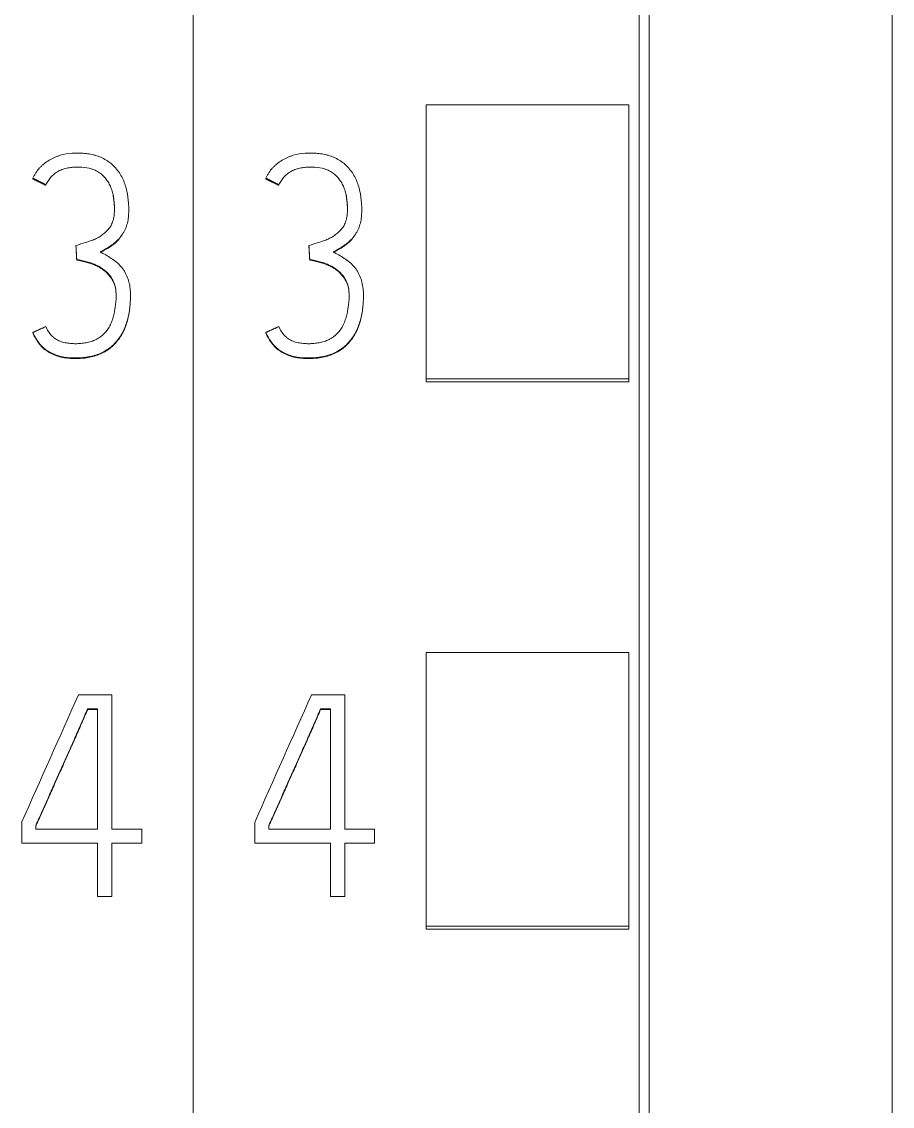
# Model space of a CAD drawing. Header units: millimetres. Extents: x 1359 to 3577, y 1336 to 3557.
# Drawn here: x 2609.48 to 2618.07, y 3011.56 to 3022.26 of the extents above; entities that cross this region are included whole.
import ezdxf

# ---------------------------------------------------------------- set-up
doc = ezdxf.new("R2010")
doc.units = ezdxf.units.MM
doc.layers.add('000-PI-Oprema', color=30, linetype='Continuous', lineweight=5)

msp = doc.modelspace()

# ---------------------------------------------------------------- linework, layer by layer
at = {"layer": '000-PI-Oprema', "color": 0, "linetype": 'ByBlock', "lineweight": 0}
for p, q in [((2611.171, 3041.237), (2611.171, 2927.819)), ((2611.171, 3041.237), (2611.171, 2927.819)), ((2615.571, 3038.956), (2615.571, 2930.141)), ((2613.471, 3018.734), (2613.471, 3021.437)), ((2615.471, 3021.437), (2613.471, 3021.437)), ((2615.471, 3018.734), (2615.471, 3021.437)), ((2609.587, 3020.714), (2609.587, 3020.707)), ((2611.887, 3020.714), (2611.887, 3020.707)), ((2609.715, 3020.65), (2609.715, 3020.644)), ((2612.015, 3020.65), (2612.015, 3020.644)), ((2610.533, 3020.396), (2610.533, 3020.402)), ((2612.833, 3020.396), (2612.833, 3020.402)), ((2610.012, 3020.051), (2610.012, 3020.045)), ((2612.312, 3020.051), (2612.312, 3020.045)), ((2610.02, 3019.913), (2610.02, 3019.906)), ((2612.32, 3019.913), (2612.32, 3019.906)), ((2610.55, 3019.546), (2610.55, 3019.552)), ((2612.85, 3019.546), (2612.85, 3019.552)), ((2609.587, 3019.192), (2609.587, 3019.185)), ((2611.887, 3019.192), (2611.887, 3019.185)), ((2613.471, 3018.705), (2613.471, 3018.734)), ((2615.471, 3018.734), (2613.471, 3018.734)), ((2615.471, 3018.705), (2613.471, 3018.705)), ((2615.471, 3018.705), (2615.471, 3018.734)), ((2613.471, 3013.333), (2613.471, 3016.035)), ((2615.471, 3016.035), (2613.471, 3016.035)), ((2615.471, 3013.333), (2615.471, 3016.035)), ((2610.037, 3015.617), (2610.367, 3015.617)), ((2610.367, 3015.617), (2610.367, 3014.291)), ((2612.337, 3015.617), (2612.667, 3015.617)), ((2612.667, 3015.617), (2612.667, 3014.291)), ((2610.128, 3015.479), (2610.128, 3015.473)), ((2610.225, 3015.479), (2610.128, 3015.479)), ((2610.128, 3015.473), (2610.225, 3015.473)), ((2610.225, 3014.291), (2610.225, 3015.479)), ((2612.428, 3015.479), (2612.428, 3015.473)), ((2612.525, 3015.479), (2612.428, 3015.479)), ((2612.428, 3015.473), (2612.525, 3015.473)), ((2612.525, 3014.291), (2612.525, 3015.479)), ((2609.477, 3014.153), (2609.477, 3014.357)), ((2609.615, 3014.327), (2609.615, 3014.291)), ((2609.615, 3014.291), (2610.225, 3014.291)), ((2610.367, 3014.291), (2610.661, 3014.291)), ((2610.661, 3014.291), (2610.661, 3014.153)), ((2611.777, 3014.153), (2611.777, 3014.357)), ((2611.915, 3014.327), (2611.915, 3014.291)), ((2611.915, 3014.291), (2612.525, 3014.291)), ((2612.667, 3014.291), (2612.961, 3014.291)), ((2612.961, 3014.291), (2612.961, 3014.153)), ((2610.225, 3014.153), (2609.477, 3014.153)), ((2610.225, 3013.625), (2610.225, 3014.153)), ((2610.367, 3014.153), (2610.367, 3013.625)), ((2610.661, 3014.153), (2610.367, 3014.153)), ((2612.525, 3014.153), (2611.777, 3014.153)), ((2612.525, 3013.625), (2612.525, 3014.153)), ((2612.667, 3014.153), (2612.667, 3013.625)), ((2612.961, 3014.153), (2612.667, 3014.153)), ((2610.367, 3013.625), (2610.225, 3013.625)), ((2612.667, 3013.625), (2612.525, 3013.625)), ((2613.471, 3013.305), (2613.471, 3013.333)), ((2615.471, 3013.333), (2613.471, 3013.333)), ((2615.471, 3013.305), (2615.471, 3013.333)), ((2615.471, 3013.305), (2613.471, 3013.305))]:
    msp.add_line(p, q, dxfattribs=at)
at = {"layer": '000-PI-Oprema', "color": 18, "linetype": 'ByBlock', "lineweight": 0, "true_color": 0x000000}
for centre, major_axis, ratio, start_param, end_param in [((2595.112, 2917.202), (452.614, 1023.309), 0.023466, 1.484858, 1.486095), ((2598.318, 2923.249), (438.421, 990.891), 0.022739, 1.487509, 1.488786)]:
    msp.add_ellipse(centre, major_axis=major_axis, ratio=ratio, start_param=start_param, end_param=end_param, dxfattribs=at)
at = {"layer": '000-PI-Oprema', "color": 0, "linetype": 'ByBlock', "lineweight": 0}
for points, knots in [([(2615.671, 3039.142), (2615.671, 3036.098), (2615.671, 3026.528), (2615.671, 3012.358), (2615.671, 2997.792), (2615.671, 2983.582), (2615.671, 2969.287), (2615.671, 2953.801), (2615.671, 2941.161), (2615.671, 2933.196), (2615.671, 2929.856)], [0, 0, 0, 0, 0.083934, 0.263736, 0.389889, 0.484142, 0.653794, 0.78188, 0.908517, 1, 1, 1, 1]), ([(2618.071, 3036.077), (2618.071, 3034.053), (2618.071, 3025.504), (2618.071, 3012.358), (2618.071, 2997.792), (2618.071, 2983.582), (2618.071, 2969.287), (2618.071, 2953.801), (2618.071, 2941.043), (2618.071, 2932.161), (2618.071, 2927.904), (2618.071, 2927.106)], [0, 0, 0, 0, 0.055935, 0.236292, 0.362833, 0.457376, 0.627551, 0.756032, 0.883059, 0.978086, 1, 1, 1, 1]), ([(2610.25, 3019.987), (2610.268, 3019.996), (2610.286, 3020.006), (2610.321, 3020.025), (2610.338, 3020.036), (2610.363, 3020.052), (2610.371, 3020.058), (2610.387, 3020.07), (2610.394, 3020.076), (2610.409, 3020.089), (2610.417, 3020.096), (2610.431, 3020.11), (2610.438, 3020.118), (2610.458, 3020.141), (2610.469, 3020.157), (2610.485, 3020.183), (2610.49, 3020.192), (2610.498, 3020.21), (2610.503, 3020.22), (2610.514, 3020.248), (2610.519, 3020.267), (2610.528, 3020.306), (2610.53, 3020.326), (2610.533, 3020.367), (2610.533, 3020.387), (2610.533, 3020.427), (2610.533, 3020.447), (2610.529, 3020.507), (2610.523, 3020.546), (2610.51, 3020.605), (2610.505, 3020.625), (2610.493, 3020.663), (2610.478, 3020.701), (2610.46, 3020.736), (2610.438, 3020.771), (2610.427, 3020.788), (2610.401, 3020.819), (2610.381, 3020.84), (2610.358, 3020.86), (2610.342, 3020.872), (2610.333, 3020.878), (2610.291, 3020.907), (2610.255, 3020.924), (2610.206, 3020.939), (2610.196, 3020.942), (2610.177, 3020.947), (2610.147, 3020.953), (2610.097, 3020.96), (2610.057, 3020.962), (2610.017, 3020.962), (2609.996, 3020.962), (2609.936, 3020.958), (2609.897, 3020.951), (2609.848, 3020.937), (2609.839, 3020.934), (2609.82, 3020.927), (2609.81, 3020.924), (2609.782, 3020.911), (2609.746, 3020.892), (2609.713, 3020.869), (2609.69, 3020.85), (2609.682, 3020.843), (2609.667, 3020.829), (2609.66, 3020.822), (2609.64, 3020.8), (2609.628, 3020.784), (2609.611, 3020.759), (2609.606, 3020.75), (2609.596, 3020.732), (2609.592, 3020.723), (2609.587, 3020.714)], [0, 0, 0, 0, 0.03125, 0.03125, 0.0625, 0.0625, 0.078125, 0.078125, 0.09375, 0.09375, 0.109375, 0.109375, 0.125, 0.125, 0.15625, 0.15625, 0.171875, 0.171875, 0.1875, 0.1875, 0.21875, 0.21875, 0.25, 0.25, 0.28125, 0.28125, 0.3125, 0.3125, 0.375, 0.375, 0.40625, 0.40625, 0.4375, 0.46875, 0.46875, 0.5, 0.5, 0.53125, 0.546875, 0.546875, 0.5625, 0.5625, 0.625, 0.625, 0.640625, 0.640625, 0.65625, 0.6875, 0.71875, 0.71875, 0.75, 0.75, 0.8125, 0.8125, 0.828125, 0.828125, 0.84375, 0.84375, 0.875, 0.90625, 0.90625, 0.921875, 0.921875, 0.9375, 0.9375, 0.96875, 0.96875, 0.984375, 0.984375, 1, 1, 1, 1]), ([(2612.55, 3019.987), (2612.568, 3019.996), (2612.586, 3020.006), (2612.621, 3020.025), (2612.638, 3020.036), (2612.663, 3020.052), (2612.671, 3020.058), (2612.687, 3020.07), (2612.694, 3020.076), (2612.709, 3020.089), (2612.717, 3020.096), (2612.731, 3020.11), (2612.738, 3020.118), (2612.758, 3020.141), (2612.769, 3020.157), (2612.785, 3020.183), (2612.79, 3020.192), (2612.798, 3020.21), (2612.803, 3020.22), (2612.814, 3020.248), (2612.819, 3020.267), (2612.828, 3020.306), (2612.83, 3020.326), (2612.833, 3020.367), (2612.833, 3020.387), (2612.833, 3020.427), (2612.833, 3020.447), (2612.829, 3020.507), (2612.823, 3020.546), (2612.81, 3020.605), (2612.805, 3020.625), (2612.793, 3020.663), (2612.778, 3020.701), (2612.76, 3020.736), (2612.738, 3020.771), (2612.727, 3020.788), (2612.701, 3020.819), (2612.681, 3020.84), (2612.658, 3020.86), (2612.642, 3020.872), (2612.633, 3020.878), (2612.591, 3020.907), (2612.555, 3020.924), (2612.506, 3020.939), (2612.496, 3020.942), (2612.477, 3020.947), (2612.447, 3020.953), (2612.397, 3020.96), (2612.357, 3020.962), (2612.317, 3020.962), (2612.296, 3020.962), (2612.236, 3020.958), (2612.197, 3020.951), (2612.148, 3020.937), (2612.139, 3020.934), (2612.12, 3020.927), (2612.11, 3020.924), (2612.082, 3020.911), (2612.046, 3020.892), (2612.013, 3020.869), (2611.99, 3020.85), (2611.982, 3020.843), (2611.967, 3020.829), (2611.96, 3020.822), (2611.94, 3020.8), (2611.928, 3020.784), (2611.911, 3020.759), (2611.906, 3020.75), (2611.896, 3020.732), (2611.892, 3020.723), (2611.887, 3020.714)], [0, 0, 0, 0, 0.03125, 0.03125, 0.0625, 0.0625, 0.078125, 0.078125, 0.09375, 0.09375, 0.109375, 0.109375, 0.125, 0.125, 0.15625, 0.15625, 0.171875, 0.171875, 0.1875, 0.1875, 0.21875, 0.21875, 0.25, 0.25, 0.28125, 0.28125, 0.3125, 0.3125, 0.375, 0.375, 0.40625, 0.40625, 0.4375, 0.46875, 0.46875, 0.5, 0.5, 0.53125, 0.546875, 0.546875, 0.5625, 0.5625, 0.625, 0.625, 0.640625, 0.640625, 0.65625, 0.6875, 0.71875, 0.71875, 0.75, 0.75, 0.8125, 0.8125, 0.828125, 0.828125, 0.84375, 0.84375, 0.875, 0.90625, 0.90625, 0.921875, 0.921875, 0.9375, 0.9375, 0.96875, 0.96875, 0.984375, 0.984375, 1, 1, 1, 1]), ([(2609.715, 3020.65), (2609.723, 3020.665), (2609.731, 3020.679), (2609.749, 3020.706), (2609.759, 3020.719), (2609.777, 3020.737), (2609.783, 3020.742), (2609.795, 3020.753), (2609.802, 3020.758), (2609.815, 3020.768), (2609.822, 3020.773), (2609.836, 3020.781), (2609.843, 3020.785), (2609.866, 3020.796), (2609.881, 3020.802), (2609.913, 3020.811), (2609.929, 3020.815), (2609.962, 3020.82), (2609.978, 3020.822), (2610.012, 3020.824), (2610.028, 3020.824), (2610.078, 3020.823), (2610.111, 3020.82), (2610.151, 3020.81), (2610.159, 3020.808), (2610.175, 3020.803), (2610.183, 3020.8), (2610.206, 3020.791), (2610.221, 3020.784), (2610.242, 3020.77), (2610.249, 3020.765), (2610.262, 3020.755), (2610.268, 3020.75), (2610.286, 3020.733), (2610.297, 3020.721), (2610.313, 3020.701), (2610.317, 3020.694), (2610.327, 3020.681), (2610.34, 3020.66), (2610.351, 3020.638), (2610.363, 3020.607), (2610.368, 3020.591), (2610.377, 3020.559), (2610.381, 3020.543), (2610.389, 3020.495), (2610.391, 3020.462), (2610.392, 3020.412), (2610.392, 3020.396), (2610.391, 3020.363), (2610.389, 3020.347), (2610.385, 3020.322), (2610.384, 3020.314), (2610.379, 3020.298), (2610.377, 3020.29), (2610.368, 3020.267), (2610.361, 3020.252), (2610.348, 3020.231), (2610.343, 3020.224), (2610.333, 3020.211), (2610.327, 3020.205), (2610.316, 3020.193), (2610.311, 3020.187), (2610.299, 3020.175), (2610.292, 3020.17), (2610.273, 3020.154), (2610.259, 3020.145), (2610.231, 3020.128), (2610.216, 3020.12), (2610.186, 3020.107), (2610.171, 3020.101), (2610.139, 3020.09), (2610.123, 3020.085), (2610.076, 3020.07), (2610.044, 3020.06), (2610.012, 3020.051)], [0, 0, 0, 0, 0.03125, 0.03125, 0.0625, 0.0625, 0.078125, 0.078125, 0.09375, 0.09375, 0.109375, 0.109375, 0.125, 0.125, 0.15625, 0.15625, 0.1875, 0.1875, 0.21875, 0.21875, 0.25, 0.25, 0.3125, 0.3125, 0.328125, 0.328125, 0.34375, 0.34375, 0.375, 0.375, 0.390625, 0.390625, 0.40625, 0.40625, 0.4375, 0.4375, 0.453125, 0.453125, 0.46875, 0.5, 0.5, 0.53125, 0.53125, 0.5625, 0.5625, 0.625, 0.625, 0.65625, 0.65625, 0.6875, 0.6875, 0.703125, 0.703125, 0.71875, 0.71875, 0.75, 0.75, 0.765625, 0.765625, 0.78125, 0.78125, 0.796875, 0.796875, 0.8125, 0.8125, 0.84375, 0.84375, 0.875, 0.875, 0.90625, 0.90625, 0.9375, 0.9375, 1, 1, 1, 1]), ([(2612.015, 3020.65), (2612.023, 3020.665), (2612.031, 3020.679), (2612.049, 3020.706), (2612.059, 3020.719), (2612.077, 3020.737), (2612.083, 3020.742), (2612.095, 3020.753), (2612.102, 3020.758), (2612.115, 3020.768), (2612.122, 3020.773), (2612.136, 3020.781), (2612.143, 3020.785), (2612.166, 3020.796), (2612.181, 3020.802), (2612.213, 3020.811), (2612.229, 3020.815), (2612.262, 3020.82), (2612.278, 3020.822), (2612.312, 3020.824), (2612.328, 3020.824), (2612.378, 3020.823), (2612.411, 3020.82), (2612.451, 3020.81), (2612.459, 3020.808), (2612.475, 3020.803), (2612.483, 3020.8), (2612.506, 3020.791), (2612.521, 3020.784), (2612.542, 3020.77), (2612.549, 3020.765), (2612.562, 3020.755), (2612.568, 3020.75), (2612.586, 3020.733), (2612.597, 3020.721), (2612.613, 3020.701), (2612.617, 3020.694), (2612.627, 3020.681), (2612.64, 3020.66), (2612.651, 3020.638), (2612.663, 3020.607), (2612.668, 3020.591), (2612.677, 3020.559), (2612.681, 3020.543), (2612.689, 3020.495), (2612.691, 3020.462), (2612.692, 3020.412), (2612.692, 3020.396), (2612.691, 3020.363), (2612.689, 3020.347), (2612.685, 3020.322), (2612.684, 3020.314), (2612.679, 3020.298), (2612.677, 3020.29), (2612.668, 3020.267), (2612.661, 3020.252), (2612.648, 3020.231), (2612.643, 3020.224), (2612.633, 3020.211), (2612.627, 3020.205), (2612.616, 3020.193), (2612.611, 3020.187), (2612.599, 3020.175), (2612.592, 3020.17), (2612.573, 3020.154), (2612.559, 3020.145), (2612.531, 3020.128), (2612.516, 3020.12), (2612.486, 3020.107), (2612.471, 3020.101), (2612.439, 3020.09), (2612.423, 3020.085), (2612.376, 3020.07), (2612.344, 3020.06), (2612.312, 3020.051)], [0, 0, 0, 0, 0.03125, 0.03125, 0.0625, 0.0625, 0.078125, 0.078125, 0.09375, 0.09375, 0.109375, 0.109375, 0.125, 0.125, 0.15625, 0.15625, 0.1875, 0.1875, 0.21875, 0.21875, 0.25, 0.25, 0.3125, 0.3125, 0.328125, 0.328125, 0.34375, 0.34375, 0.375, 0.375, 0.390625, 0.390625, 0.40625, 0.40625, 0.4375, 0.4375, 0.453125, 0.453125, 0.46875, 0.5, 0.5, 0.53125, 0.53125, 0.5625, 0.5625, 0.625, 0.625, 0.65625, 0.65625, 0.6875, 0.6875, 0.703125, 0.703125, 0.71875, 0.71875, 0.75, 0.75, 0.765625, 0.765625, 0.78125, 0.78125, 0.796875, 0.796875, 0.8125, 0.8125, 0.84375, 0.84375, 0.875, 0.875, 0.90625, 0.90625, 0.9375, 0.9375, 1, 1, 1, 1]), ([(2610.392, 3020.407), (2610.392, 3020.411), (2610.392, 3020.416), (2610.392, 3020.453), (2610.389, 3020.485), (2610.382, 3020.528), (2610.38, 3020.539), (2610.378, 3020.55)], [0, 0, 0, 0, 0.087818, 0.087818, 0.771228, 0.771228, 1, 1, 1, 1]), ([(2612.692, 3020.407), (2612.692, 3020.411), (2612.692, 3020.416), (2612.692, 3020.453), (2612.689, 3020.485), (2612.682, 3020.528), (2612.68, 3020.539), (2612.678, 3020.55)], [0, 0, 0, 0, 0.087818, 0.087818, 0.771228, 0.771228, 1, 1, 1, 1]), ([(2610.439, 3020.113), (2610.428, 3020.101), (2610.416, 3020.089), (2610.396, 3020.071), (2610.388, 3020.065), (2610.372, 3020.052), (2610.364, 3020.046), (2610.338, 3020.03), (2610.321, 3020.02), (2610.286, 3020), (2610.269, 3019.99), (2610.25, 3019.981)], [0, 0, 0, 0, 0.218648, 0.218648, 0.348874, 0.348874, 0.479099, 0.479099, 0.739549, 0.739549, 1, 1, 1, 1]), ([(2612.739, 3020.113), (2612.728, 3020.101), (2612.716, 3020.089), (2612.696, 3020.071), (2612.688, 3020.065), (2612.672, 3020.052), (2612.664, 3020.046), (2612.638, 3020.03), (2612.621, 3020.02), (2612.586, 3020), (2612.569, 3019.99), (2612.55, 3019.981)], [0, 0, 0, 0, 0.218648, 0.218648, 0.348874, 0.348874, 0.479099, 0.479099, 0.739549, 0.739549, 1, 1, 1, 1]), ([(2609.587, 3019.192), (2609.596, 3019.172), (2609.606, 3019.154), (2609.627, 3019.117), (2609.638, 3019.1), (2609.658, 3019.075), (2609.665, 3019.067), (2609.679, 3019.052), (2609.687, 3019.045), (2609.711, 3019.024), (2609.728, 3019.012), (2609.756, 3018.996), (2609.765, 3018.991), (2609.784, 3018.982), (2609.794, 3018.978), (2609.823, 3018.967), (2609.843, 3018.96), (2609.884, 3018.95), (2609.905, 3018.947), (2609.947, 3018.942), (2609.968, 3018.941), (2610.01, 3018.94), (2610.031, 3018.94), (2610.072, 3018.943), (2610.093, 3018.945), (2610.125, 3018.949), (2610.135, 3018.951), (2610.156, 3018.955), (2610.166, 3018.957), (2610.197, 3018.965), (2610.217, 3018.972), (2610.246, 3018.983), (2610.256, 3018.987), (2610.275, 3018.996), (2610.284, 3019.001), (2610.312, 3019.016), (2610.329, 3019.028), (2610.363, 3019.053), (2610.378, 3019.067), (2610.408, 3019.097), (2610.421, 3019.113), (2610.446, 3019.147), (2610.458, 3019.165), (2610.473, 3019.192), (2610.478, 3019.202), (2610.487, 3019.221), (2610.491, 3019.23), (2610.511, 3019.279), (2610.523, 3019.319), (2610.535, 3019.38), (2610.539, 3019.401), (2610.544, 3019.442), (2610.546, 3019.463), (2610.549, 3019.505), (2610.55, 3019.526), (2610.55, 3019.567), (2610.55, 3019.588), (2610.547, 3019.63), (2610.544, 3019.65), (2610.537, 3019.681), (2610.535, 3019.692), (2610.529, 3019.712), (2610.525, 3019.722), (2610.514, 3019.752), (2610.505, 3019.771), (2610.489, 3019.798), (2610.483, 3019.807), (2610.471, 3019.825), (2610.464, 3019.833), (2610.444, 3019.857), (2610.429, 3019.872), (2610.396, 3019.899), (2610.379, 3019.911), (2610.343, 3019.935), (2610.325, 3019.946), (2610.288, 3019.967), (2610.269, 3019.977), (2610.25, 3019.987)], [0, 0, 0, 0, 0.03125, 0.03125, 0.0625, 0.0625, 0.078125, 0.078125, 0.09375, 0.09375, 0.125, 0.125, 0.140625, 0.140625, 0.15625, 0.15625, 0.1875, 0.1875, 0.21875, 0.21875, 0.25, 0.25, 0.28125, 0.28125, 0.3125, 0.3125, 0.328125, 0.328125, 0.34375, 0.34375, 0.375, 0.375, 0.390625, 0.390625, 0.40625, 0.40625, 0.4375, 0.4375, 0.46875, 0.46875, 0.5, 0.5, 0.53125, 0.53125, 0.546875, 0.546875, 0.5625, 0.5625, 0.625, 0.625, 0.65625, 0.65625, 0.6875, 0.6875, 0.71875, 0.71875, 0.75, 0.75, 0.78125, 0.78125, 0.796875, 0.796875, 0.8125, 0.8125, 0.84375, 0.84375, 0.859375, 0.859375, 0.875, 0.875, 0.90625, 0.90625, 0.9375, 0.9375, 0.96875, 0.96875, 1, 1, 1, 1]), ([(2611.887, 3019.192), (2611.896, 3019.172), (2611.906, 3019.154), (2611.927, 3019.117), (2611.938, 3019.1), (2611.958, 3019.075), (2611.965, 3019.067), (2611.979, 3019.052), (2611.987, 3019.045), (2612.011, 3019.024), (2612.028, 3019.012), (2612.056, 3018.996), (2612.065, 3018.991), (2612.084, 3018.982), (2612.094, 3018.978), (2612.123, 3018.967), (2612.143, 3018.96), (2612.184, 3018.95), (2612.205, 3018.947), (2612.247, 3018.942), (2612.268, 3018.941), (2612.31, 3018.94), (2612.331, 3018.94), (2612.372, 3018.943), (2612.393, 3018.945), (2612.425, 3018.949), (2612.435, 3018.951), (2612.456, 3018.955), (2612.466, 3018.957), (2612.497, 3018.965), (2612.517, 3018.972), (2612.546, 3018.983), (2612.556, 3018.987), (2612.575, 3018.996), (2612.584, 3019.001), (2612.612, 3019.016), (2612.629, 3019.028), (2612.663, 3019.053), (2612.678, 3019.067), (2612.708, 3019.097), (2612.721, 3019.113), (2612.746, 3019.147), (2612.758, 3019.165), (2612.773, 3019.192), (2612.778, 3019.202), (2612.787, 3019.221), (2612.791, 3019.23), (2612.811, 3019.279), (2612.823, 3019.319), (2612.835, 3019.38), (2612.839, 3019.401), (2612.844, 3019.442), (2612.846, 3019.463), (2612.849, 3019.505), (2612.85, 3019.526), (2612.85, 3019.567), (2612.85, 3019.588), (2612.847, 3019.63), (2612.844, 3019.65), (2612.837, 3019.681), (2612.835, 3019.692), (2612.829, 3019.712), (2612.825, 3019.722), (2612.814, 3019.752), (2612.805, 3019.771), (2612.789, 3019.798), (2612.783, 3019.807), (2612.771, 3019.825), (2612.764, 3019.833), (2612.744, 3019.857), (2612.729, 3019.872), (2612.696, 3019.899), (2612.679, 3019.911), (2612.643, 3019.935), (2612.625, 3019.946), (2612.588, 3019.967), (2612.569, 3019.977), (2612.55, 3019.987)], [0, 0, 0, 0, 0.03125, 0.03125, 0.0625, 0.0625, 0.078125, 0.078125, 0.09375, 0.09375, 0.125, 0.125, 0.140625, 0.140625, 0.15625, 0.15625, 0.1875, 0.1875, 0.21875, 0.21875, 0.25, 0.25, 0.28125, 0.28125, 0.3125, 0.3125, 0.328125, 0.328125, 0.34375, 0.34375, 0.375, 0.375, 0.390625, 0.390625, 0.40625, 0.40625, 0.4375, 0.4375, 0.46875, 0.46875, 0.5, 0.5, 0.53125, 0.53125, 0.546875, 0.546875, 0.5625, 0.5625, 0.625, 0.625, 0.65625, 0.65625, 0.6875, 0.6875, 0.71875, 0.71875, 0.75, 0.75, 0.78125, 0.78125, 0.796875, 0.796875, 0.8125, 0.8125, 0.84375, 0.84375, 0.859375, 0.859375, 0.875, 0.875, 0.90625, 0.90625, 0.9375, 0.9375, 0.96875, 0.96875, 1, 1, 1, 1]), ([(2610.02, 3019.913), (2610.054, 3019.907), (2610.088, 3019.899), (2610.137, 3019.885), (2610.154, 3019.88), (2610.186, 3019.868), (2610.202, 3019.862), (2610.225, 3019.85), (2610.233, 3019.846), (2610.248, 3019.838), (2610.255, 3019.833), (2610.277, 3019.819), (2610.291, 3019.809), (2610.311, 3019.792), (2610.317, 3019.786), (2610.329, 3019.774), (2610.335, 3019.768), (2610.352, 3019.748), (2610.362, 3019.734), (2610.375, 3019.712), (2610.379, 3019.704), (2610.386, 3019.688), (2610.389, 3019.68), (2610.398, 3019.656), (2610.402, 3019.639), (2610.407, 3019.605), (2610.408, 3019.588), (2610.409, 3019.553), (2610.409, 3019.536), (2610.406, 3019.485), (2610.402, 3019.451), (2610.393, 3019.4), (2610.39, 3019.383), (2610.382, 3019.35), (2610.377, 3019.333), (2610.366, 3019.3), (2610.359, 3019.284), (2610.348, 3019.261), (2610.344, 3019.253), (2610.336, 3019.238), (2610.331, 3019.231), (2610.307, 3019.195), (2610.283, 3019.17), (2610.248, 3019.144), (2610.241, 3019.139), (2610.226, 3019.13), (2610.219, 3019.126), (2610.195, 3019.115), (2610.179, 3019.108), (2610.146, 3019.098), (2610.129, 3019.094), (2610.095, 3019.087), (2610.061, 3019.083), (2610.027, 3019.081), (2609.992, 3019.081), (2609.975, 3019.082), (2609.94, 3019.085), (2609.923, 3019.087), (2609.889, 3019.094), (2609.872, 3019.098), (2609.84, 3019.111), (2609.825, 3019.119), (2609.803, 3019.133), (2609.796, 3019.139), (2609.783, 3019.15), (2609.777, 3019.156), (2609.765, 3019.169), (2609.759, 3019.175), (2609.749, 3019.189), (2609.744, 3019.196), (2609.73, 3019.218), (2609.722, 3019.234), (2609.715, 3019.25)], [0, 0, 0, 0, 0.0625, 0.0625, 0.09375, 0.09375, 0.125, 0.125, 0.140625, 0.140625, 0.15625, 0.15625, 0.1875, 0.1875, 0.203125, 0.203125, 0.21875, 0.21875, 0.25, 0.25, 0.265625, 0.265625, 0.28125, 0.28125, 0.3125, 0.3125, 0.34375, 0.34375, 0.375, 0.375, 0.4375, 0.4375, 0.46875, 0.46875, 0.5, 0.5, 0.53125, 0.53125, 0.546875, 0.546875, 0.5625, 0.5625, 0.625, 0.625, 0.640625, 0.640625, 0.65625, 0.65625, 0.6875, 0.6875, 0.71875, 0.71875, 0.75, 0.78125, 0.78125, 0.8125, 0.8125, 0.84375, 0.84375, 0.875, 0.875, 0.90625, 0.90625, 0.921875, 0.921875, 0.9375, 0.9375, 0.953125, 0.953125, 0.96875, 0.96875, 1, 1, 1, 1]), ([(2610.409, 3019.549), (2610.409, 3019.554), (2610.409, 3019.559), (2610.408, 3019.573), (2610.408, 3019.582), (2610.407, 3019.599), (2610.406, 3019.608), (2610.402, 3019.633), (2610.398, 3019.65), (2610.389, 3019.674), (2610.386, 3019.682), (2610.379, 3019.698), (2610.375, 3019.705), (2610.361, 3019.728), (2610.351, 3019.742), (2610.329, 3019.768), (2610.317, 3019.781), (2610.291, 3019.803), (2610.277, 3019.813), (2610.248, 3019.832), (2610.233, 3019.84), (2610.202, 3019.856), (2610.186, 3019.862), (2610.154, 3019.874), (2610.137, 3019.879), (2610.088, 3019.893), (2610.054, 3019.901), (2610.02, 3019.906)], [0, 0, 0, 0, 0.026635, 0.026635, 0.070879, 0.070879, 0.115123, 0.115123, 0.20361, 0.20361, 0.247854, 0.247854, 0.292098, 0.292098, 0.380586, 0.380586, 0.469074, 0.469074, 0.557561, 0.557561, 0.646049, 0.646049, 0.734537, 0.734537, 0.823025, 0.823025, 1, 1, 1, 1]), ([(2612.32, 3019.913), (2612.354, 3019.907), (2612.388, 3019.899), (2612.437, 3019.885), (2612.454, 3019.88), (2612.486, 3019.868), (2612.502, 3019.862), (2612.525, 3019.85), (2612.533, 3019.846), (2612.548, 3019.838), (2612.555, 3019.833), (2612.577, 3019.819), (2612.591, 3019.809), (2612.611, 3019.792), (2612.617, 3019.786), (2612.629, 3019.774), (2612.635, 3019.768), (2612.652, 3019.748), (2612.662, 3019.734), (2612.675, 3019.712), (2612.679, 3019.704), (2612.686, 3019.688), (2612.689, 3019.68), (2612.698, 3019.656), (2612.702, 3019.639), (2612.707, 3019.605), (2612.708, 3019.588), (2612.709, 3019.553), (2612.709, 3019.536), (2612.706, 3019.485), (2612.702, 3019.451), (2612.693, 3019.4), (2612.69, 3019.383), (2612.682, 3019.35), (2612.677, 3019.333), (2612.666, 3019.3), (2612.659, 3019.284), (2612.648, 3019.261), (2612.644, 3019.253), (2612.636, 3019.238), (2612.631, 3019.231), (2612.607, 3019.195), (2612.583, 3019.17), (2612.548, 3019.144), (2612.541, 3019.139), (2612.526, 3019.13), (2612.519, 3019.126), (2612.495, 3019.115), (2612.479, 3019.108), (2612.446, 3019.098), (2612.429, 3019.094), (2612.395, 3019.087), (2612.361, 3019.083), (2612.327, 3019.081), (2612.292, 3019.081), (2612.275, 3019.082), (2612.24, 3019.085), (2612.223, 3019.087), (2612.189, 3019.094), (2612.172, 3019.098), (2612.14, 3019.111), (2612.125, 3019.119), (2612.103, 3019.133), (2612.096, 3019.139), (2612.083, 3019.15), (2612.077, 3019.156), (2612.065, 3019.169), (2612.059, 3019.175), (2612.049, 3019.189), (2612.044, 3019.196), (2612.03, 3019.218), (2612.022, 3019.234), (2612.015, 3019.25)], [0, 0, 0, 0, 0.0625, 0.0625, 0.09375, 0.09375, 0.125, 0.125, 0.140625, 0.140625, 0.15625, 0.15625, 0.1875, 0.1875, 0.203125, 0.203125, 0.21875, 0.21875, 0.25, 0.25, 0.265625, 0.265625, 0.28125, 0.28125, 0.3125, 0.3125, 0.34375, 0.34375, 0.375, 0.375, 0.4375, 0.4375, 0.46875, 0.46875, 0.5, 0.5, 0.53125, 0.53125, 0.546875, 0.546875, 0.5625, 0.5625, 0.625, 0.625, 0.640625, 0.640625, 0.65625, 0.65625, 0.6875, 0.6875, 0.71875, 0.71875, 0.75, 0.78125, 0.78125, 0.8125, 0.8125, 0.84375, 0.84375, 0.875, 0.875, 0.90625, 0.90625, 0.921875, 0.921875, 0.9375, 0.9375, 0.953125, 0.953125, 0.96875, 0.96875, 1, 1, 1, 1]), ([(2612.709, 3019.549), (2612.709, 3019.554), (2612.709, 3019.559), (2612.708, 3019.573), (2612.708, 3019.582), (2612.707, 3019.599), (2612.706, 3019.608), (2612.702, 3019.633), (2612.698, 3019.65), (2612.689, 3019.674), (2612.686, 3019.682), (2612.679, 3019.698), (2612.675, 3019.705), (2612.661, 3019.728), (2612.651, 3019.742), (2612.629, 3019.768), (2612.617, 3019.781), (2612.591, 3019.803), (2612.577, 3019.813), (2612.548, 3019.832), (2612.533, 3019.84), (2612.502, 3019.856), (2612.486, 3019.862), (2612.454, 3019.874), (2612.437, 3019.879), (2612.388, 3019.893), (2612.354, 3019.901), (2612.32, 3019.906)], [0, 0, 0, 0, 0.026635, 0.026635, 0.070879, 0.070879, 0.115123, 0.115123, 0.20361, 0.20361, 0.247854, 0.247854, 0.292098, 0.292098, 0.380586, 0.380586, 0.469074, 0.469074, 0.557561, 0.557561, 0.646049, 0.646049, 0.734537, 0.734537, 0.823025, 0.823025, 1, 1, 1, 1]), ([(2610.55, 3019.546), (2610.55, 3019.545), (2610.55, 3019.544), (2610.55, 3019.523), (2610.549, 3019.502), (2610.547, 3019.46), (2610.545, 3019.439), (2610.539, 3019.398), (2610.536, 3019.377), (2610.523, 3019.316), (2610.512, 3019.276), (2610.493, 3019.228), (2610.488, 3019.218), (2610.479, 3019.199), (2610.475, 3019.19), (2610.459, 3019.162), (2610.448, 3019.144), (2610.424, 3019.11), (2610.41, 3019.094), (2610.388, 3019.071), (2610.381, 3019.064), (2610.365, 3019.049), (2610.357, 3019.043), (2610.332, 3019.023), (2610.314, 3019.012), (2610.287, 3018.996), (2610.278, 3018.991), (2610.258, 3018.982), (2610.249, 3018.978), (2610.199, 3018.958), (2610.159, 3018.948), (2610.096, 3018.939), (2610.075, 3018.937), (2610.033, 3018.934), (2610.012, 3018.934), (2609.969, 3018.935), (2609.948, 3018.936), (2609.917, 3018.939), (2609.906, 3018.941), (2609.885, 3018.944), (2609.875, 3018.946), (2609.844, 3018.954), (2609.824, 3018.96), (2609.795, 3018.972), (2609.785, 3018.976), (2609.766, 3018.985), (2609.756, 3018.99), (2609.729, 3019.006), (2609.711, 3019.018), (2609.687, 3019.038), (2609.68, 3019.046), (2609.665, 3019.061), (2609.658, 3019.069), (2609.638, 3019.094), (2609.627, 3019.111), (2609.606, 3019.147), (2609.596, 3019.166), (2609.587, 3019.185)], [0, 0, 0, 0, 0.001389, 0.001389, 0.044807, 0.044807, 0.088225, 0.088225, 0.131643, 0.131643, 0.218479, 0.218479, 0.240188, 0.240188, 0.261896, 0.261896, 0.305314, 0.305314, 0.348732, 0.348732, 0.370441, 0.370441, 0.39215, 0.39215, 0.435568, 0.435568, 0.457277, 0.457277, 0.478986, 0.478986, 0.565821, 0.565821, 0.609239, 0.609239, 0.652657, 0.652657, 0.696075, 0.696075, 0.717784, 0.717784, 0.739493, 0.739493, 0.782911, 0.782911, 0.80462, 0.80462, 0.826329, 0.826329, 0.869746, 0.869746, 0.891455, 0.891455, 0.913164, 0.913164, 0.956582, 0.956582, 1, 1, 1, 1]), ([(2612.845, 3019.444), (2612.844, 3019.435), (2612.843, 3019.427), (2612.839, 3019.398), (2612.836, 3019.377), (2612.823, 3019.316), (2612.812, 3019.276), (2612.793, 3019.228), (2612.788, 3019.218), (2612.779, 3019.199), (2612.775, 3019.19), (2612.759, 3019.162), (2612.748, 3019.144), (2612.724, 3019.11), (2612.71, 3019.094), (2612.688, 3019.071), (2612.681, 3019.064), (2612.665, 3019.049), (2612.657, 3019.043), (2612.632, 3019.023), (2612.614, 3019.012), (2612.587, 3018.996), (2612.578, 3018.991), (2612.558, 3018.982), (2612.549, 3018.978), (2612.499, 3018.958), (2612.459, 3018.948), (2612.396, 3018.939), (2612.375, 3018.937), (2612.333, 3018.934), (2612.312, 3018.934), (2612.269, 3018.935), (2612.248, 3018.936), (2612.217, 3018.939), (2612.206, 3018.941), (2612.185, 3018.944), (2612.175, 3018.946), (2612.144, 3018.954), (2612.124, 3018.96), (2612.095, 3018.972), (2612.085, 3018.976), (2612.066, 3018.985), (2612.056, 3018.99), (2612.029, 3019.006), (2612.011, 3019.018), (2611.987, 3019.038), (2611.98, 3019.046), (2611.965, 3019.061), (2611.958, 3019.069), (2611.938, 3019.094), (2611.927, 3019.111), (2611.906, 3019.147), (2611.896, 3019.166), (2611.887, 3019.185)], [0, 0, 0, 0, 0.018898, 0.018898, 0.065617, 0.065617, 0.159055, 0.159055, 0.182415, 0.182415, 0.205774, 0.205774, 0.252494, 0.252494, 0.299213, 0.299213, 0.322572, 0.322572, 0.345932, 0.345932, 0.392651, 0.392651, 0.416011, 0.416011, 0.43937, 0.43937, 0.532809, 0.532809, 0.579528, 0.579528, 0.626247, 0.626247, 0.672966, 0.672966, 0.696326, 0.696326, 0.719685, 0.719685, 0.766404, 0.766404, 0.789764, 0.789764, 0.813123, 0.813123, 0.859843, 0.859843, 0.883202, 0.883202, 0.906562, 0.906562, 0.953281, 0.953281, 1, 1, 1, 1]), ([(2610.128, 3015.479), (2610.118, 3015.455), (2610.107, 3015.431), (2610.086, 3015.383), (2610.076, 3015.359), (2610.044, 3015.287), (2610.023, 3015.239), (2609.98, 3015.142), (2609.959, 3015.094), (2609.916, 3014.998), (2609.895, 3014.95), (2609.852, 3014.854), (2609.83, 3014.806), (2609.787, 3014.71), (2609.766, 3014.662), (2609.723, 3014.566), (2609.702, 3014.518), (2609.67, 3014.446), (2609.659, 3014.423), (2609.642, 3014.387), (2609.637, 3014.375), (2609.626, 3014.351), (2609.621, 3014.339), (2609.615, 3014.327)], [0, 0, 0, 0, 0.0625, 0.0625, 0.125, 0.125, 0.25, 0.25, 0.375, 0.375, 0.5, 0.5, 0.625, 0.625, 0.75, 0.75, 0.875, 0.875, 0.9375, 0.9375, 0.96875, 0.96875, 1, 1, 1, 1]), ([(2609.615, 3014.321), (2609.621, 3014.333), (2609.626, 3014.345), (2609.637, 3014.368), (2609.642, 3014.38), (2609.659, 3014.416), (2609.67, 3014.44), (2609.702, 3014.512), (2609.723, 3014.56), (2609.766, 3014.656), (2609.787, 3014.704), (2609.83, 3014.8), (2609.852, 3014.848), (2609.895, 3014.944), (2609.916, 3014.992), (2609.959, 3015.088), (2609.98, 3015.136), (2610.023, 3015.232), (2610.044, 3015.28), (2610.076, 3015.353), (2610.086, 3015.377), (2610.107, 3015.425), (2610.118, 3015.449), (2610.128, 3015.473)], [0, 0, 0, 0, 0.03125, 0.03125, 0.0625, 0.0625, 0.125, 0.125, 0.25, 0.25, 0.375, 0.375, 0.5, 0.5, 0.625, 0.625, 0.75, 0.75, 0.875, 0.875, 0.9375, 0.9375, 1, 1, 1, 1]), ([(2612.428, 3015.479), (2612.418, 3015.455), (2612.407, 3015.431), (2612.386, 3015.383), (2612.376, 3015.359), (2612.344, 3015.287), (2612.323, 3015.239), (2612.28, 3015.142), (2612.259, 3015.094), (2612.216, 3014.998), (2612.195, 3014.95), (2612.152, 3014.854), (2612.13, 3014.806), (2612.087, 3014.71), (2612.066, 3014.662), (2612.023, 3014.566), (2612.002, 3014.518), (2611.97, 3014.446), (2611.959, 3014.423), (2611.942, 3014.387), (2611.937, 3014.375), (2611.926, 3014.351), (2611.921, 3014.339), (2611.915, 3014.327)], [0, 0, 0, 0, 0.0625, 0.0625, 0.125, 0.125, 0.25, 0.25, 0.375, 0.375, 0.5, 0.5, 0.625, 0.625, 0.75, 0.75, 0.875, 0.875, 0.9375, 0.9375, 0.96875, 0.96875, 1, 1, 1, 1]), ([(2611.915, 3014.321), (2611.921, 3014.333), (2611.926, 3014.345), (2611.937, 3014.368), (2611.942, 3014.38), (2611.959, 3014.416), (2611.97, 3014.44), (2612.002, 3014.512), (2612.023, 3014.56), (2612.066, 3014.656), (2612.087, 3014.704), (2612.13, 3014.8), (2612.152, 3014.848), (2612.195, 3014.944), (2612.216, 3014.992), (2612.259, 3015.088), (2612.28, 3015.136), (2612.323, 3015.232), (2612.344, 3015.28), (2612.376, 3015.353), (2612.386, 3015.377), (2612.407, 3015.425), (2612.418, 3015.449), (2612.428, 3015.473)], [0, 0, 0, 0, 0.03125, 0.03125, 0.0625, 0.0625, 0.125, 0.125, 0.25, 0.25, 0.375, 0.375, 0.5, 0.5, 0.625, 0.625, 0.75, 0.75, 0.875, 0.875, 0.9375, 0.9375, 1, 1, 1, 1])]:
    msp.add_open_spline(points, degree=3, knots=knots, dxfattribs=at)
for points, weights in [([(2609.587, 3020.714), (2609.651, 3020.682), (2609.715, 3020.65)], [0.500000072369, 0.499999927631, 0.500000072369]), ([(2611.887, 3020.714), (2611.951, 3020.682), (2612.015, 3020.65)], [0.499999912253, 0.500000087747, 0.499999912253]), ([(2609.715, 3020.644), (2609.651, 3020.676), (2609.587, 3020.707)], [0.500000224137, 0.499999775863, 0.500000224137]), ([(2612.015, 3020.644), (2611.951, 3020.676), (2611.887, 3020.707)], [0.500000224201, 0.499999775799, 0.500000224201]), ([(2610.012, 3020.051), (2610.016, 3019.982), (2610.02, 3019.913)], [0.500000017226, 0.499999982774, 0.500000017226]), ([(2610.02, 3019.906), (2610.016, 3019.975), (2610.012, 3020.045)], [0.500000009236, 0.499999990764, 0.500000009236]), ([(2612.312, 3020.051), (2612.316, 3019.982), (2612.32, 3019.913)], [0.499999997003, 0.500000002997, 0.499999997003]), ([(2612.32, 3019.906), (2612.316, 3019.975), (2612.312, 3020.045)], [0.500000007963, 0.499999992037, 0.500000007963]), ([(2609.715, 3019.25), (2609.651, 3019.221), (2609.587, 3019.192)], [0.49999976836, 0.50000023164, 0.49999976836]), ([(2612.015, 3019.25), (2611.951, 3019.221), (2611.887, 3019.192)], [0.499999977862, 0.500000022138, 0.499999977862])]:
    msp.add_rational_spline(points, weights, degree=2, dxfattribs=at)

doc.saveas('drawing.dxf')
